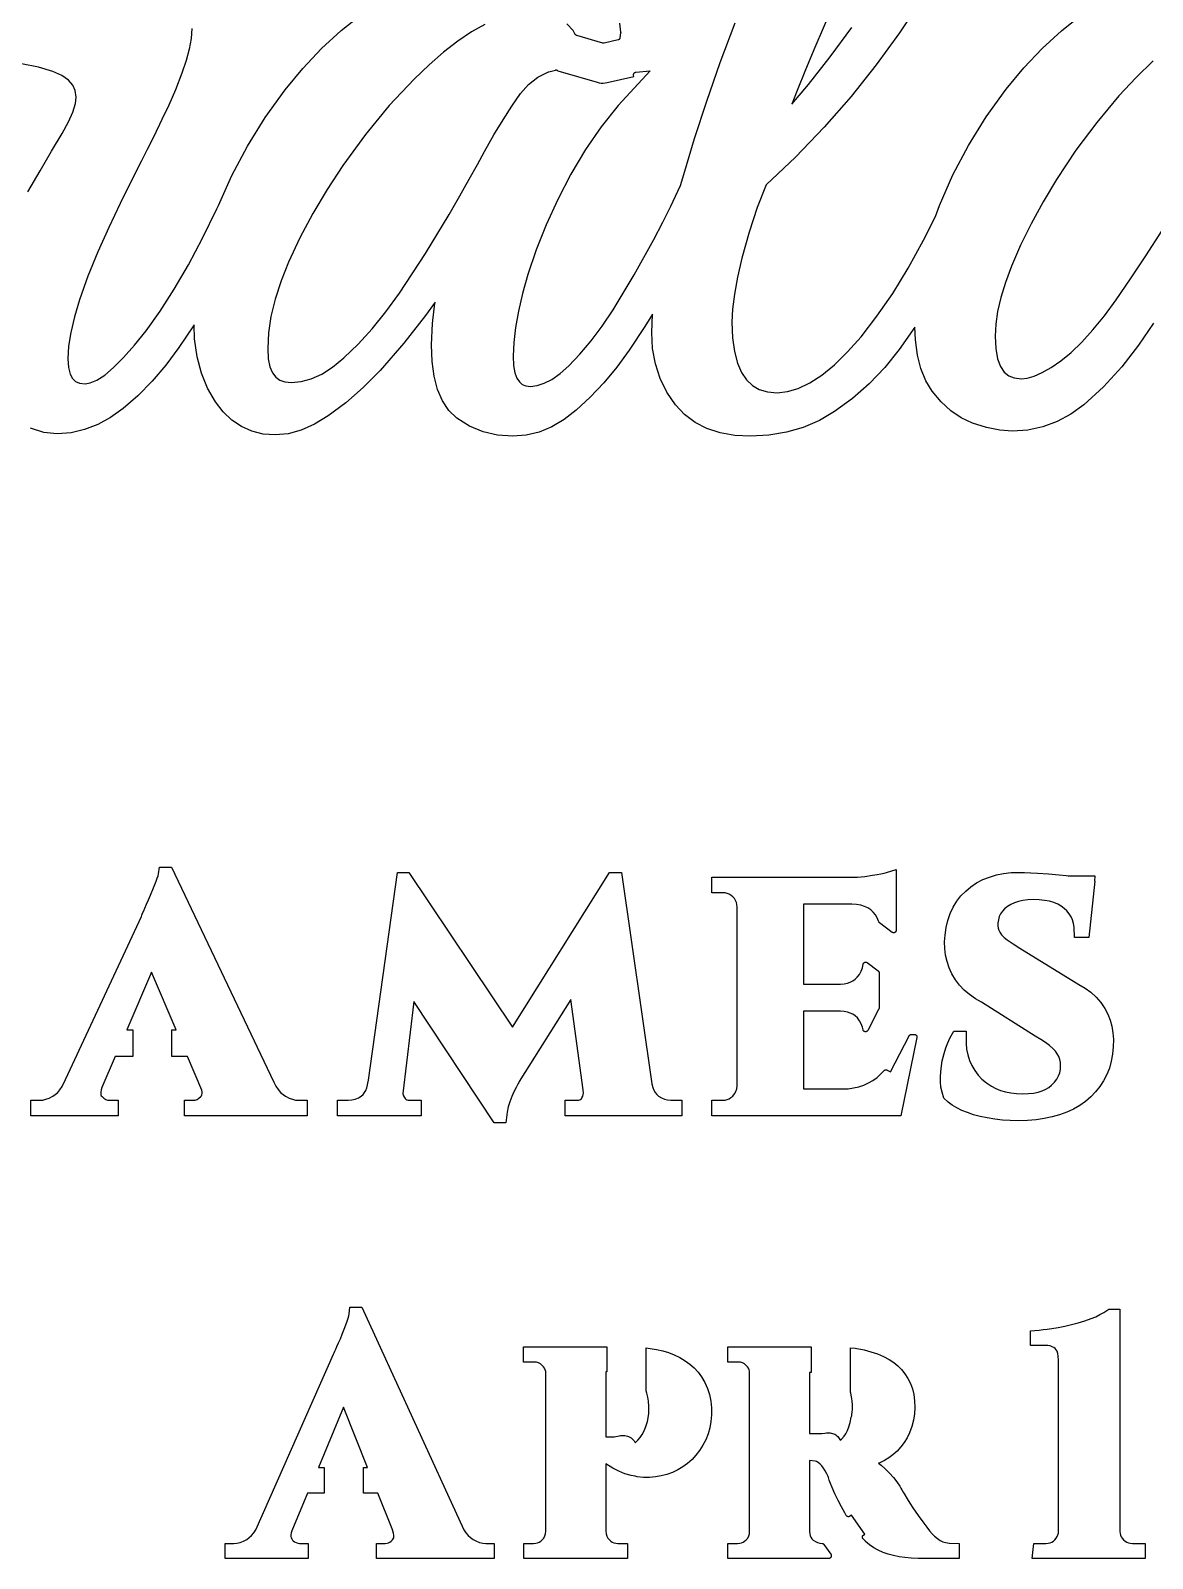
# Model space of a CAD drawing. Header units: inches. Extents: x 0 to 18, y 0 to 10.
# Drawn here: x 10.679 to 12.968, y 3.987 to 7.104 of the extents above; entities that cross this region are included whole.
import ezdxf

# ---------------------------------------------------------------- set-up
doc = ezdxf.new("R2010")
doc.units = ezdxf.units.IN
doc.header["$MEASUREMENT"] = 0
doc.layers.add('CUT_INSIDE', color=1, linetype='Continuous')

msp = doc.modelspace()

# ---------------------------------------------------------------- linework, layer by layer
at = {"layer": 'CUT_INSIDE'}
for points in [[(12.4958, 7.1661), (12.4518, 7.0992), (12.4042, 7.0336), (12.3529, 6.9695), (12.2979, 6.9069), (12.2393, 6.8458), (12.1797, 6.7888), (12.1617, 6.7432), (12.1448, 6.6924), (12.1301, 6.6392), (12.1212, 6.6006), (12.1149, 6.5659), (12.1112, 6.5354), (12.1099, 6.5089), (12.1112, 6.4768), (12.115, 6.4489), (12.1211, 6.4253), (12.1294, 6.4061), (12.1396, 6.3911), (12.1516, 6.3798), (12.1658, 6.3717), (12.1825, 6.3668), (12.2021, 6.3651), (12.2231, 6.3672), (12.2451, 6.3738), (12.2685, 6.385), (12.293, 6.4011), (12.3188, 6.4222), (12.3455, 6.4482), (12.3732, 6.4793), (12.4058, 6.5209), (12.438, 6.5676), (12.4697, 6.6193), (12.5008, 6.6759), (12.5249, 6.7243), (12.5331, 6.7471), (12.5603, 6.8092), (12.5922, 6.8694), (12.6285, 6.9279), (12.6695, 6.9845), (12.7051, 7.0275), (12.7427, 7.0672), (12.7823, 7.1035), (12.8237, 7.1366)], [(12.3127, 7.1482), (12.2789, 7.0691), (12.2602, 7.0239), (12.2431, 6.9818), (12.2319, 6.9535), (12.266, 6.9935), (12.3104, 7.05), (12.3543, 7.1103)], [(11.0083, 7.1081), (11.0069, 7.0877), (11.003, 7.066), (10.9967, 7.0424), (10.9879, 7.0169), (10.9747, 6.9831), (10.9611, 6.9516), (10.9474, 6.9227), (10.9424, 6.9119), (10.9357, 6.898), (10.9274, 6.8811), (10.9175, 6.8612), (10.9059, 6.8384), (10.8847, 6.7964), (10.8624, 6.751), (10.8391, 6.7022), (10.8165, 6.6522), (10.7965, 6.6029), (10.7791, 6.5543), (10.7687, 6.5197), (10.7613, 6.4882), (10.7569, 6.4597), (10.7554, 6.4343), (10.7567, 6.4162), (10.7601, 6.4028), (10.7651, 6.3938), (10.7712, 6.3881), (10.7794, 6.3846), (10.7907, 6.3832), (10.8013, 6.3849), (10.8146, 6.3906), (10.8306, 6.401), (10.8488, 6.4164), (10.8691, 6.4366), (10.8912, 6.4617), (10.915, 6.4916), (10.9438, 6.5316), (10.9726, 6.5764), (11.0015, 6.6261), (11.0304, 6.6806), (11.0595, 6.7401), (11.062, 6.7456), (11.0626, 6.7472), (11.0898, 6.8082), (11.1216, 6.8679), (11.1579, 6.9262), (11.1989, 6.9831), (11.2346, 7.0267), (11.2725, 7.0669), (11.3126, 7.1038), (11.3548, 7.1374)], [(11.6058, 7.1165), (11.5788, 7.101), (11.5508, 7.0821), (11.5219, 7.0597), (11.4921, 7.0339), (11.4616, 7.0047), (11.4109, 6.9506), (11.3625, 6.892), (11.3163, 6.8288), (11.2841, 6.7797), (11.2549, 6.7304), (11.2287, 6.6811), (11.2056, 6.6316), (11.1902, 6.593), (11.1783, 6.556), (11.1698, 6.5207), (11.1647, 6.4869), (11.1631, 6.4549), (11.1643, 6.4343), (11.1677, 6.4179), (11.1729, 6.4055), (11.1795, 6.3968), (11.1876, 6.3909), (11.198, 6.3871), (11.2116, 6.3857), (11.2315, 6.3876), (11.252, 6.3934), (11.2734, 6.4032), (11.2955, 6.4173), (11.3183, 6.4359), (11.3475, 6.4638), (11.3761, 6.4952), (11.4043, 6.5301), (11.4319, 6.5684), (11.4847, 6.6488), (11.5332, 6.7287), (11.555, 6.7665), (11.5743, 6.8006), (11.5909, 6.8308), (11.6052, 6.8573), (11.6244, 6.891), (11.643, 6.9219), (11.661, 6.9499), (11.6788, 6.9755), (11.6949, 6.9941), (11.7143, 7.009), (11.7359, 7.0195), (11.7363, 7.0197), (11.7368, 7.0199), (11.7498, 7.0232), (11.7502, 7.0233), (11.7507, 7.0234), (11.7512, 7.0234), (11.7517, 7.0234), (11.7522, 7.0233), (11.7527, 7.0231), (11.7531, 7.0229), (11.7536, 7.0227), (11.754, 7.0224), (11.7543, 7.0221), (11.7547, 7.0218), (11.7548, 7.0217), (11.7548, 7.0217), (11.8353, 6.9982), (11.8393, 6.9973), (11.8433, 6.9967), (11.8473, 6.9966), (11.8514, 6.9969), (11.8554, 6.9976), (11.9101, 7.01), (11.9095, 7.0128), (11.9094, 7.0133), (11.9094, 7.0138), (11.9094, 7.0143), (11.9095, 7.0148), (11.9096, 7.0153), (11.9097, 7.0158), (11.9099, 7.0162), (11.9102, 7.0167), (11.9105, 7.0171), (11.9108, 7.0174), (11.9112, 7.0178), (11.9116, 7.0181), (11.912, 7.0183), (11.9124, 7.0185), (11.9129, 7.0187), (11.9134, 7.0188), (11.9139, 7.0189), (11.9434, 7.0218), (11.8776, 6.9509), (11.8433, 6.9077), (11.8113, 6.8611), (11.7815, 6.8108), (11.7546, 6.7589), (11.731, 6.7075), (11.7107, 6.6566), (11.6938, 6.6062), (11.6829, 6.5674), (11.6744, 6.5313), (11.6684, 6.4979), (11.6648, 6.4672), (11.6636, 6.4394), (11.6645, 6.4206), (11.6673, 6.4057), (11.6714, 6.3945), (11.6764, 6.3869), (11.6822, 6.3821), (11.6895, 6.3791), (11.6992, 6.378), (11.7126, 6.3795), (11.727, 6.3842), (11.7427, 6.3923), (11.7594, 6.4042), (11.7771, 6.4199), (11.8, 6.4438), (11.8227, 6.4709), (11.8453, 6.5011), (11.8676, 6.5344), (11.9108, 6.6054), (11.9508, 6.6778), (11.969, 6.713), (11.9853, 6.7459), (11.9997, 6.7763), (12.0048, 6.7878), (12.0115, 6.8103), (12.0336, 6.8839), (12.0584, 6.9601), (12.086, 7.0387), (12.1164, 7.1198)], [(11.8804, 7.1191), (11.8829, 7.1004), (11.883, 7.0999), (11.883, 7.0995), (11.8829, 7.099), (11.8814, 7.0888), (11.8813, 7.0883), (11.8812, 7.0878), (11.881, 7.0874), (11.8807, 7.0869), (11.8805, 7.0865), (11.8801, 7.0861), (11.8798, 7.0858), (11.8794, 7.0855), (11.879, 7.0852), (11.8785, 7.085), (11.8781, 7.0848), (11.8776, 7.0847), (11.849, 7.0782), (11.8485, 7.0781), (11.848, 7.0781), (11.8475, 7.0781), (11.847, 7.0782), (11.8465, 7.0783), (11.7934, 7.0938), (11.7929, 7.0939), (11.7925, 7.0941), (11.7921, 7.0943), (11.7917, 7.0946), (11.7914, 7.0949), (11.791, 7.0953), (11.7907, 7.0956), (11.7905, 7.096), (11.786, 7.1036), (11.7734, 7.1178)], [(10.6739, 6.7748), (10.6989, 6.818), (10.7222, 6.8577), (10.7436, 6.8936), (10.7567, 6.9173), (10.7656, 6.9376), (10.7708, 6.9547), (10.7723, 6.9681), (10.7706, 6.9813), (10.7655, 6.9925), (10.7567, 7.0027), (10.7434, 7.012), (10.7248, 7.0203), (10.6954, 7.0289), (10.6612, 7.0356)], [(12.969, 7.0419), (12.9342, 7.0081), (12.8993, 6.9705), (12.8539, 6.9164), (12.8115, 6.8595), (12.7718, 6.7997), (12.7446, 6.7543), (12.7202, 6.7096), (12.6988, 6.6659), (12.6802, 6.623), (12.668, 6.5902), (12.6585, 6.5595), (12.6518, 6.531), (12.6479, 6.5047), (12.6466, 6.4806), (12.6479, 6.4551), (12.6517, 6.4343), (12.6577, 6.4185), (12.6653, 6.4072), (12.6744, 6.3997), (12.6857, 6.3952), (12.7003, 6.3935), (12.7123, 6.3948), (12.7265, 6.3989), (12.7428, 6.4061), (12.761, 6.4165), (12.7809, 6.4302), (12.8019, 6.4473), (12.8236, 6.4682), (12.8462, 6.493), (12.8695, 6.5217), (12.8936, 6.5544), (12.9231, 6.5974), (12.9543, 6.6446), (12.9872, 6.6961)], [(12.9697, 6.5069), (12.9389, 6.4622), (12.905, 6.4177), (12.8679, 6.3771), (12.8277, 6.3405), (12.8013, 6.3212), (12.7735, 6.3061), (12.7442, 6.2952), (12.7137, 6.2887), (12.6821, 6.2865), (12.6566, 6.2884), (12.6294, 6.2939), (12.6003, 6.3031), (12.5775, 6.3136), (12.5561, 6.328), (12.5364, 6.3462), (12.5181, 6.3681), (12.5052, 6.3894), (12.4953, 6.4141), (12.4884, 6.4419), (12.4843, 6.4726), (12.4833, 6.4989), (12.4511, 6.4529), (12.4216, 6.4163), (12.3898, 6.3829), (12.3557, 6.353), (12.3194, 6.3266), (12.2882, 6.3085), (12.2554, 6.2944), (12.221, 6.2843), (12.1853, 6.2782), (12.1481, 6.2762), (12.1159, 6.2779), (12.0862, 6.2831), (12.059, 6.2919), (12.0346, 6.3045), (12.0132, 6.3207), (11.9949, 6.3403), (11.9773, 6.3664), (11.9637, 6.3942), (11.954, 6.4239), (11.9482, 6.4553), (11.9463, 6.4882), (11.9476, 6.5252), (11.9323, 6.4998), (11.9006, 6.4521), (11.8751, 6.4173), (11.8486, 6.3852), (11.8209, 6.3558), (11.7921, 6.3291), (11.7678, 6.3103), (11.7426, 6.2955), (11.7167, 6.2848), (11.6902, 6.2784), (11.6631, 6.2762), (11.6319, 6.2785), (11.6023, 6.2854), (11.5747, 6.2969), (11.5487, 6.3131), (11.5324, 6.3286), (11.5193, 6.3483), (11.5095, 6.3717), (11.5027, 6.3985), (11.4987, 6.4287), (11.4974, 6.4625), (11.4991, 6.5064), (11.504, 6.5475), (11.5045, 6.5499), (11.485, 6.5226), (11.4409, 6.4659), (11.3922, 6.4103), (11.3577, 6.3755), (11.3224, 6.3446), (11.2863, 6.3177), (11.2587, 6.301), (11.2315, 6.2888), (11.2045, 6.2813), (11.1781, 6.2788), (11.1538, 6.2807), (11.1309, 6.2864), (11.1095, 6.296), (11.0899, 6.3093), (11.0722, 6.3262), (11.0563, 6.3465), (11.0404, 6.3742), (11.028, 6.4049), (11.0193, 6.4385), (11.0141, 6.4749), (11.0128, 6.5032), (10.9821, 6.4572), (10.9552, 6.4213), (10.9273, 6.3885), (10.8983, 6.359), (10.868, 6.3326), (10.8427, 6.3144), (10.8165, 6.3001), (10.7897, 6.2897), (10.7622, 6.2835), (10.734, 6.2814), (10.7066, 6.2842), (10.6792, 6.2925)]]:
    msp.add_lwpolyline(points, dxfattribs=at)
for points in [[(10.9055, 5.2967), (10.9064, 5.2992), (10.908, 5.3032), (10.9101, 5.308), (10.9126, 5.3136), (10.9162, 5.3218), (10.92, 5.3307), (10.924, 5.3403), (10.93, 5.3548), (10.9355, 5.3686), (10.9378, 5.3746), (10.9394, 5.3796), (10.9404, 5.3836), (10.9426, 5.3974), (10.9666, 5.3974), (11.1754, 4.9587), (11.18, 4.9501), (11.1846, 4.9433), (11.1893, 4.9377), (11.1943, 4.9332), (11.1995, 4.9297), (11.2066, 4.9262), (11.2134, 4.9237), (11.2198, 4.9222), (11.2262, 4.9217), (11.2439, 4.9217), (11.2439, 4.89), (10.9933, 4.89), (10.9933, 4.9217), (11.0108, 4.9217), (11.0152, 4.9222), (11.0189, 4.9234), (11.0227, 4.9257), (11.0265, 4.9291), (11.028, 4.931), (11.0288, 4.933), (11.0293, 4.9354), (11.0292, 4.9387), (11.0285, 4.9421), (10.9993, 5.011), (10.9678, 5.011), (10.9678, 5.0651), (10.9764, 5.0651), (10.9264, 5.1832), (10.8755, 5.0651), (10.8878, 5.0651), (10.8878, 5.011), (10.8523, 5.011), (10.8249, 4.9475), (10.8234, 4.9431), (10.8225, 4.9387), (10.8224, 4.9354), (10.8229, 4.933), (10.8237, 4.931), (10.8252, 4.9291), (10.829, 4.9257), (10.8328, 4.9234), (10.8365, 4.9222), (10.8409, 4.9217), (10.8584, 4.9217), (10.8584, 4.89), (10.6802, 4.89), (10.6802, 4.9217), (10.698, 4.9217), (10.7044, 4.9222), (10.7108, 4.9237), (10.7176, 4.9262), (10.7247, 4.9297), (10.7299, 4.9332), (10.7347, 4.9376), (10.7392, 4.9431), (10.7436, 4.9499), (10.7506, 4.9637)], [(12.1003, 4.9231), (12.1043, 4.9247), (12.108, 4.9271), (12.1115, 4.9301), (12.1155, 4.9348), (12.1182, 4.9397), (12.12, 4.9451), (12.1208, 4.9514), (12.1208, 5.3154), (12.1202, 5.3207), (12.119, 5.3253), (12.1173, 5.3294), (12.1149, 5.3332), (12.1117, 5.3367), (12.1081, 5.3397), (12.1044, 5.3419), (12.1004, 5.3435), (12.096, 5.3445), (12.0908, 5.3449), (12.0903, 5.3449), (12.0885, 5.3449), (12.0858, 5.3449), (12.0832, 5.3449), (12.0817, 5.3449), (12.0692, 5.3449), (12.0692, 5.3766), (12.3516, 5.3766), (12.3662, 5.3771), (12.3812, 5.3784), (12.3969, 5.3807), (12.4059, 5.3823), (12.4137, 5.3838), (12.4202, 5.3852), (12.4253, 5.3865), (12.4448, 5.3922), (12.4448, 5.2682), (12.4447, 5.2678), (12.4447, 5.2673), (12.4445, 5.2668), (12.4444, 5.2664), (12.4442, 5.2659), (12.4439, 5.2655), (12.4437, 5.2651), (12.4433, 5.2647), (12.443, 5.2644), (12.4426, 5.2641), (12.4422, 5.2639), (12.4418, 5.2637), (12.4413, 5.2635), (12.4408, 5.2634), (12.4404, 5.2633), (12.4399, 5.2632), (12.4394, 5.2632), (12.4389, 5.2633), (12.4385, 5.2634), (12.438, 5.2636), (12.4376, 5.2637), (12.4371, 5.264), (12.4367, 5.2642), (12.4111, 5.2836), (12.4107, 5.2839), (12.4104, 5.2843), (12.4101, 5.2846), (12.4098, 5.285), (12.4096, 5.2854), (12.4094, 5.2859), (12.4093, 5.2863), (12.4091, 5.2869), (12.4062, 5.2938), (12.4026, 5.3), (12.3982, 5.3055), (12.393, 5.3101), (12.3872, 5.314), (12.3805, 5.3171), (12.3729, 5.3195), (12.3643, 5.3211), (12.3545, 5.3218), (12.2559, 5.3218), (12.2559, 5.1584), (12.3313, 5.1584), (12.3387, 5.159), (12.3453, 5.1604), (12.3512, 5.1624), (12.3565, 5.1651), (12.3613, 5.1685), (12.3656, 5.1726), (12.3702, 5.1785), (12.3737, 5.1847), (12.3762, 5.1916), (12.3778, 5.1991), (12.3778, 5.1992), (12.3779, 5.1997), (12.378, 5.2001), (12.3782, 5.2006), (12.3784, 5.201), (12.3787, 5.2015), (12.379, 5.2018), (12.3794, 5.2022), (12.3798, 5.2025), (12.3802, 5.2028), (12.3806, 5.203), (12.3811, 5.2032), (12.3815, 5.2034), (12.382, 5.2035), (12.3825, 5.2035), (12.383, 5.2035), (12.3835, 5.2034), (12.384, 5.2033), (12.3845, 5.2032), (12.3849, 5.203), (12.3854, 5.2028), (12.3858, 5.2025), (12.4081, 5.1856), (12.4085, 5.1853), (12.4088, 5.1849), (12.4091, 5.1845), (12.4094, 5.1841), (12.4096, 5.1836), (12.4098, 5.1832), (12.41, 5.1827), (12.41, 5.1821), (12.4101, 5.1816), (12.4101, 5.1099), (12.41, 5.1094), (12.4099, 5.1089), (12.4098, 5.1084), (12.4096, 5.1079), (12.4094, 5.1074), (12.4092, 5.1071), (12.4091, 5.1071), (12.4091, 5.1071), (12.3868, 5.0641), (12.3865, 5.0636), (12.3862, 5.0632), (12.3859, 5.0629), (12.3856, 5.0625), (12.3852, 5.0622), (12.3847, 5.062), (12.3843, 5.0618), (12.3838, 5.0616), (12.3834, 5.0615), (12.3829, 5.0614), (12.3824, 5.0614), (12.3819, 5.0614), (12.3814, 5.0615), (12.3809, 5.0616), (12.3805, 5.0617), (12.38, 5.0619), (12.3796, 5.0622), (12.3792, 5.0625), (12.3788, 5.0628), (12.3785, 5.0632), (12.3782, 5.0636), (12.3779, 5.064), (12.3777, 5.0644), (12.3776, 5.0649), (12.3774, 5.0654), (12.3763, 5.0711), (12.3737, 5.0778), (12.3703, 5.084), (12.3657, 5.0897), (12.3614, 5.0937), (12.3566, 5.097), (12.3513, 5.0996), (12.3454, 5.1016), (12.3388, 5.103), (12.3313, 5.1036), (12.2559, 5.1036), (12.2559, 4.9448), (12.3346, 4.9448), (12.3468, 4.9453), (12.3581, 4.9468), (12.3687, 4.9493), (12.3788, 4.9526), (12.3883, 4.957), (12.3973, 4.9623), (12.4059, 4.9684), (12.4139, 4.9754), (12.4207, 4.9825), (12.421, 4.9828), (12.4214, 4.9831), (12.4218, 4.9834), (12.4223, 4.9836), (12.4227, 4.9838), (12.4232, 4.9839), (12.4237, 4.984), (12.4242, 4.984), (12.4247, 4.984), (12.4252, 4.9839), (12.4257, 4.9838), (12.4261, 4.9836), (12.4266, 4.9834), (12.4332, 4.98), (12.4713, 5.0532), (12.4715, 5.0536), (12.4718, 5.054), (12.4722, 5.0544), (12.4725, 5.0547), (12.4729, 5.055), (12.4733, 5.0553), (12.4738, 5.0555), (12.4743, 5.0556), (12.4747, 5.0558), (12.4752, 5.0558), (12.4757, 5.0559), (12.4822, 5.0559), (12.4827, 5.0558), (12.4832, 5.0558), (12.4837, 5.0556), (12.4841, 5.0555), (12.4846, 5.0553), (12.485, 5.055), (12.4854, 5.0547), (12.4858, 5.0544), (12.4861, 5.054), (12.4864, 5.0536), (12.4866, 5.0532), (12.4868, 5.0528), (12.487, 5.0523), (12.4871, 5.0518), (12.4872, 5.0513), (12.4872, 5.0508), (12.4872, 5.0503), (12.4871, 5.0499), (12.4541, 4.89), (12.0692, 4.89), (12.0692, 4.9217), (12.0908, 4.9217), (12.096, 4.9221)], [(11.3686, 4.963), (11.428, 5.3866), (11.4511, 5.3866), (11.6622, 5.0705), (11.8605, 5.3866), (11.8845, 5.3866), (11.9464, 4.955), (11.9484, 4.9474), (11.9505, 4.9421), (11.9532, 4.9375), (11.9565, 4.9335), (11.9604, 4.9301), (11.9661, 4.9264), (11.9721, 4.9238), (11.9784, 4.9223), (11.9856, 4.9217), (12.0079, 4.9217), (12.0079, 4.89), (11.7696, 4.89), (11.7696, 4.9217), (11.7919, 4.9217), (11.7968, 4.9221), (11.7999, 4.9228), (11.8018, 4.9238), (11.8029, 4.9248), (11.8041, 4.9265), (11.8056, 4.9302), (11.8066, 4.9337), (11.8069, 4.9364), (11.8063, 4.9431), (11.7816, 5.1272), (11.6763, 4.9599), (11.6762, 4.9597), (11.6753, 4.9582), (11.674, 4.9557), (11.672, 4.9521), (11.6696, 4.9477), (11.6652, 4.9391), (11.661, 4.9295), (11.6568, 4.9188), (11.6534, 4.908), (11.6512, 4.8974), (11.649, 4.8754), (11.6248, 4.8754), (11.4613, 5.123), (11.4385, 4.9357), (11.4387, 4.9345), (11.44, 4.9309), (11.4419, 4.927), (11.4433, 4.925), (11.4448, 4.9237), (11.4466, 4.9228), (11.4493, 4.922), (11.4536, 4.9217), (11.4759, 4.9217), (11.4759, 4.89), (11.3054, 4.89), (11.3054, 4.9217), (11.327, 4.9217), (11.335, 4.9223), (11.3418, 4.9239), (11.348, 4.9265), (11.3537, 4.9301), (11.3575, 4.9335), (11.3606, 4.9374), (11.3632, 4.9419), (11.3651, 4.9471)], [(12.7067, 5.3864), (12.7194, 5.3859), (12.7335, 5.3851), (12.7555, 5.3834), (12.7774, 5.3816), (12.7914, 5.3802), (12.7954, 5.3797), (12.8499, 5.3797), (12.8492, 5.3687), (12.8501, 5.3685), (12.8379, 5.2539), (12.8088, 5.2539), (12.8078, 5.2745), (12.8065, 5.2823), (12.8044, 5.2895), (12.8015, 5.2961), (12.7978, 5.3022), (12.7932, 5.3078), (12.7878, 5.313), (12.7815, 5.3176), (12.7744, 5.3216), (12.7664, 5.3249), (12.7575, 5.3275), (12.7475, 5.3294), (12.7365, 5.3306), (12.7246, 5.331), (12.7136, 5.3306), (12.7035, 5.3294), (12.6943, 5.3274), (12.686, 5.3246), (12.6785, 5.3212), (12.6718, 5.317), (12.6661, 5.3124), (12.6615, 5.3074), (12.6579, 5.302), (12.6552, 5.2963), (12.6535, 5.2899), (12.6525, 5.2827), (12.6523, 5.2773), (12.6529, 5.2728), (12.6541, 5.2686), (12.656, 5.2647), (12.6599, 5.259), (12.6649, 5.2537), (12.6712, 5.2486), (12.6832, 5.2406), (12.6969, 5.2322), (12.8178, 5.1575), (12.8301, 5.1506), (12.8419, 5.1419), (12.8527, 5.132), (12.8622, 5.1209), (12.8706, 5.1087), (12.8766, 5.0974), (12.8813, 5.0853), (12.8848, 5.0726), (12.887, 5.0593), (12.8879, 5.0454), (12.8877, 5.0309), (12.8863, 5.0158), (12.8836, 5.0013), (12.8797, 4.9874), (12.8745, 4.9742), (12.8681, 4.9616), (12.8604, 4.9497), (12.8516, 4.9387), (12.8418, 4.9286), (12.831, 4.9194), (12.8192, 4.9111), (12.8065, 4.9038), (12.7928, 4.8975), (12.7783, 4.8921), (12.7631, 4.8877), (12.747, 4.8843), (12.7303, 4.8819), (12.7128, 4.8805), (12.6946, 4.88), (12.6777, 4.8803), (12.6615, 4.8814), (12.6458, 4.8831), (12.6306, 4.8856), (12.6163, 4.8886), (12.6029, 4.8922), (12.5904, 4.8964), (12.579, 4.9011), (12.5685, 4.9063), (12.5592, 4.9119), (12.551, 4.918), (12.5422, 4.9262), (12.5384, 4.9379), (12.5363, 4.9482), (12.5353, 4.9591), (12.5353, 4.9707), (12.5365, 4.9863), (12.5389, 5.0019), (12.5426, 5.0174), (12.5461, 5.0286), (12.5501, 5.039), (12.5545, 5.0485), (12.5627, 5.0628), (12.588, 5.0628), (12.5876, 5.0376), (12.5886, 5.0256), (12.5909, 5.0141), (12.5944, 5.003), (12.5992, 4.9923), (12.6051, 4.9822), (12.612, 4.973), (12.6199, 4.9647), (12.6289, 4.9572), (12.639, 4.9505), (12.648, 4.9458), (12.6576, 4.9419), (12.6679, 4.9388), (12.6789, 4.9366), (12.6906, 4.9353), (12.703, 4.9348), (12.7145, 4.9352), (12.7249, 4.9364), (12.7343, 4.9383), (12.7426, 4.9409), (12.75, 4.9441), (12.7564, 4.948), (12.762, 4.9525), (12.7677, 4.9585), (12.7724, 4.9648), (12.7759, 4.9712), (12.7784, 4.9779), (12.7799, 4.9848), (12.7804, 4.9922), (12.78, 4.9987), (12.7787, 5.0049), (12.7766, 5.0108), (12.7736, 5.0165), (12.7696, 5.022), (12.7645, 5.0276), (12.7578, 5.0335), (12.7497, 5.0395), (12.7401, 5.0456), (12.7285, 5.0521), (12.6189, 5.1215), (12.6064, 5.1287), (12.5944, 5.1371), (12.5836, 5.1464), (12.574, 5.1565), (12.5657, 5.1676), (12.5586, 5.1794), (12.5529, 5.1917), (12.5486, 5.2045), (12.5456, 5.2176), (12.5439, 5.231), (12.5436, 5.2448), (12.5446, 5.2587), (12.5468, 5.2741), (12.5504, 5.2887), (12.5552, 5.3025), (12.5612, 5.3154), (12.5686, 5.3275), (12.5771, 5.3385), (12.5867, 5.3485), (12.5974, 5.3573), (12.609, 5.365), (12.6216, 5.3717), (12.6351, 5.3771), (12.6492, 5.3813), (12.6639, 5.3843), (12.6793, 5.386), (12.6952, 5.3866)], [(11.1003, 4.0183), (11.1067, 4.0198), (11.1134, 4.0223), (11.1203, 4.0259), (11.1254, 4.0295), (11.1302, 4.0339), (11.1348, 4.0394), (11.1389, 4.0456), (11.2973, 4.404), (11.2985, 4.4066), (11.3001, 4.4099), (11.302, 4.4141), (11.3043, 4.4191), (11.3078, 4.4268), (11.3113, 4.4351), (11.315, 4.4442), (11.3205, 4.458), (11.3254, 4.4712), (11.3273, 4.4769), (11.3285, 4.4816), (11.3292, 4.4853), (11.3303, 4.4999), (11.3552, 4.4999), (11.5634, 4.0454), (11.5674, 4.0395), (11.5721, 4.0339), (11.5769, 4.0294), (11.582, 4.0259), (11.5888, 4.0223), (11.5953, 4.0198), (11.6016, 4.0183), (11.6081, 4.0178), (11.625, 4.0178), (11.625, 3.987), (11.3851, 3.987), (11.3851, 4.0178), (11.4027, 4.0178), (11.4064, 4.0181), (11.4094, 4.0189), (11.4122, 4.0202), (11.4151, 4.0223), (11.4179, 4.0249), (11.4193, 4.0269), (11.4201, 4.0288), (11.4206, 4.0313), (11.4205, 4.0347), (11.4196, 4.0389), (11.4168, 4.0472), (11.3877, 4.1201), (11.3582, 4.1201), (11.3582, 4.1726), (11.3668, 4.1726), (11.3176, 4.2956), (11.2664, 4.1726), (11.2782, 4.1726), (11.2782, 4.1201), (11.2445, 4.1201), (11.2123, 4.043), (11.2111, 4.0391), (11.2103, 4.035), (11.2104, 4.0319), (11.211, 4.0293), (11.2121, 4.0268), (11.2135, 4.0246), (11.2153, 4.0227), (11.2175, 4.0211), (11.2211, 4.0192), (11.2244, 4.0182), (11.228, 4.0178), (11.2455, 4.0178), (11.2455, 3.987), (11.0762, 3.987), (11.0762, 4.0178), (11.0938, 4.0178)], [(12.9528, 3.987), (12.7225, 3.987), (12.7255, 4.0178), (12.7502, 4.0178), (12.7549, 4.0181), (12.7587, 4.019), (12.7622, 4.0204), (12.7655, 4.0224), (12.7686, 4.0252), (12.7714, 4.0283), (12.7734, 4.0316), (12.7748, 4.0349), (12.7757, 4.0385), (12.776, 4.0429), (12.776, 4.3918), (12.7756, 4.3993), (12.7746, 4.4051), (12.7732, 4.4096), (12.7714, 4.4128), (12.7693, 4.4152), (12.7665, 4.4173), (12.7631, 4.419), (12.7591, 4.4204), (12.7543, 4.4212), (12.7483, 4.4216), (12.719, 4.4216), (12.719, 4.4511), (12.7368, 4.453), (12.7446, 4.454), (12.7532, 4.455), (12.7625, 4.4563), (12.7755, 4.4583), (12.7888, 4.4609), (12.8025, 4.4639), (12.8162, 4.4675), (12.8296, 4.4716), (12.8427, 4.4763), (12.852, 4.4802), (12.8605, 4.4843), (12.8682, 4.4888), (12.8787, 4.4958), (12.9012, 4.4958), (12.9012, 4.0422), (12.9015, 4.0379), (12.9024, 4.0344), (12.9038, 4.0312), (12.9058, 4.0281), (12.9086, 4.0251), (12.9119, 4.0224), (12.9153, 4.0204), (12.9188, 4.019), (12.9225, 4.0181), (12.9269, 4.0178), (12.9528, 4.0178)], [(11.7135, 4.0189), (11.7168, 4.0203), (11.7199, 4.0222), (11.7228, 4.0248), (11.7261, 4.0287), (11.7284, 4.0328), (11.7299, 4.0373), (11.7306, 4.0426), (11.7306, 4.3636), (11.7301, 4.3681), (11.7291, 4.3719), (11.7277, 4.3752), (11.7257, 4.3782), (11.7232, 4.3809), (11.7194, 4.3839), (11.7154, 4.3859), (11.711, 4.3871), (11.7054, 4.3876), (11.6851, 4.3876), (11.6851, 4.4184), (11.8548, 4.4184), (11.8548, 4.3679), (11.8524, 4.3679), (11.8524, 4.2349), (11.8524, 4.2349), (11.8675, 4.2349), (11.87, 4.235), (11.8732, 4.2355), (11.8772, 4.2362), (11.88, 4.237), (11.8827, 4.2376), (11.8855, 4.238), (11.8884, 4.2381), (11.8912, 4.2378), (11.894, 4.2374), (11.8967, 4.2366), (11.8993, 4.2356), (11.9018, 4.2343), (11.9042, 4.2327), (11.9064, 4.231), (11.9085, 4.229), (11.9103, 4.2268), (11.9119, 4.2245), (11.9126, 4.2232), (11.9129, 4.2235), (11.9178, 4.2283), (11.9225, 4.2338), (11.9269, 4.2401), (11.9308, 4.2475), (11.9343, 4.2562), (11.9374, 4.2661), (11.939, 4.2737), (11.9401, 4.2824), (11.9406, 4.288), (11.9407, 4.293), (11.9404, 4.2978), (11.9398, 4.3075), (11.9385, 4.3162), (11.9365, 4.3241), (11.9348, 4.3288), (11.9348, 4.4165), (11.943, 4.4155), (11.9564, 4.4133), (11.969, 4.4104), (11.9808, 4.4068), (11.9919, 4.4025), (12.0036, 4.3968), (12.0144, 4.3904), (12.0242, 4.3833), (12.0331, 4.3755), (12.0411, 4.367), (12.048, 4.3577), (12.0548, 4.3461), (12.0603, 4.334), (12.0643, 4.3212), (12.067, 4.3079), (12.0683, 4.2942), (12.0682, 4.2801), (12.067, 4.2665), (12.0647, 4.2535), (12.0612, 4.241), (12.0565, 4.2291), (12.0508, 4.2178), (12.0441, 4.2073), (12.0366, 4.1976), (12.0285, 4.1888), (12.0195, 4.1809), (12.0099, 4.1738), (11.9995, 4.1677), (11.9886, 4.1625), (11.9774, 4.1583), (11.9658, 4.1552), (11.954, 4.1532), (11.9418, 4.1522), (11.9294, 4.1523), (11.9167, 4.1536), (11.9123, 4.1545), (11.9041, 4.1561), (11.8916, 4.1599), (11.8792, 4.1649), (11.8669, 4.171), (11.8524, 4.1799), (11.8524, 4.1467), (11.8524, 4.0426), (11.8531, 4.0372), (11.8545, 4.0327), (11.8568, 4.0286), (11.8599, 4.0247), (11.8627, 4.0222), (11.8657, 4.0203), (11.869, 4.019), (11.8728, 4.0181), (11.8775, 4.0178), (11.8972, 4.0178), (11.8972, 3.987), (11.6858, 3.987), (11.6858, 4.0178), (11.7055, 4.0178), (11.7099, 4.0181)], [(12.1358, 4.0222), (12.1388, 4.0248), (12.1421, 4.0287), (12.1444, 4.0328), (12.1459, 4.0373), (12.1459, 4.0375), (12.1459, 4.3688), (12.1451, 4.3719), (12.1436, 4.3752), (12.1417, 4.3782), (12.1392, 4.3809), (12.1354, 4.3839), (12.1315, 4.3859), (12.1273, 4.3871), (12.122, 4.3876), (12.1017, 4.3876), (12.1017, 4.4184), (12.2715, 4.4184), (12.2715, 4.3662), (12.2683, 4.3662), (12.2683, 4.242), (12.2684, 4.242), (12.2932, 4.242), (12.2993, 4.2424), (12.3026, 4.243), (12.3051, 4.2433), (12.3076, 4.2434), (12.3101, 4.2432), (12.3126, 4.2428), (12.315, 4.2422), (12.3174, 4.2413), (12.3196, 4.2402), (12.3218, 4.2389), (12.3238, 4.2374), (12.3256, 4.2357), (12.3273, 4.2339), (12.3288, 4.2319), (12.3301, 4.2297), (12.3308, 4.2282), (12.3336, 4.2306), (12.3385, 4.2362), (12.3421, 4.2414), (12.3453, 4.2477), (12.3483, 4.2553), (12.3509, 4.2641), (12.3533, 4.2749), (12.3542, 4.2779), (12.3548, 4.281), (12.3554, 4.2849), (12.3559, 4.2918), (12.3557, 4.2998), (12.355, 4.3088), (12.3538, 4.3168), (12.3522, 4.3239), (12.3515, 4.3261), (12.3515, 4.4167), (12.3611, 4.4157), (12.3798, 4.4124), (12.3935, 4.4088), (12.4067, 4.4044), (12.4191, 4.399), (12.4309, 4.3926), (12.44, 4.3866), (12.4483, 4.3797), (12.4559, 4.3721), (12.4627, 4.3636), (12.4688, 4.3543), (12.4739, 4.3441), (12.4779, 4.333), (12.4807, 4.3211), (12.4824, 4.3084), (12.4829, 4.295), (12.4822, 4.2819), (12.4802, 4.2689), (12.4768, 4.256), (12.4721, 4.2432), (12.4672, 4.233), (12.4614, 4.2234), (12.4545, 4.2144), (12.4468, 4.2059), (12.4381, 4.1981), (12.4299, 4.1921), (12.4209, 4.1868), (12.4113, 4.1823), (12.409, 4.1814), (12.4146, 4.1771), (12.4225, 4.1699), (12.4315, 4.1608), (12.4394, 4.1519), (12.4464, 4.1432), (12.4527, 4.1342), (12.4546, 4.1305), (12.4566, 4.1267), (12.4592, 4.1221), (12.4623, 4.1167), (12.4671, 4.1087), (12.4726, 4.0999), (12.4791, 4.0903), (12.4898, 4.0749), (12.501, 4.0591), (12.5073, 4.0507), (12.5132, 4.0435), (12.5185, 4.0374), (12.5233, 4.0325), (12.5292, 4.0274), (12.5348, 4.0237), (12.5404, 4.0211), (12.5464, 4.0193), (12.5533, 4.0182), (12.5732, 4.0172), (12.5732, 3.987), (12.5041, 3.987), (12.4896, 3.9872), (12.4758, 3.9879), (12.4629, 3.989), (12.4508, 3.9906), (12.4395, 3.9927), (12.4287, 3.9955), (12.4183, 3.9991), (12.4085, 4.0036), (12.3992, 4.0089), (12.3905, 4.015), (12.3826, 4.0218), (12.3823, 4.022), (12.3773, 4.027), (12.377, 4.0273), (12.3767, 4.0277), (12.3765, 4.0281), (12.3763, 4.0286), (12.3761, 4.029), (12.376, 4.0295), (12.3759, 4.03), (12.3759, 4.0305), (12.3759, 4.031), (12.376, 4.0314), (12.3761, 4.0319), (12.3762, 4.0324), (12.3764, 4.0328), (12.3767, 4.0332), (12.377, 4.0336), (12.3773, 4.034), (12.3776, 4.0343), (12.378, 4.0346), (12.3807, 4.0365), (12.3537, 4.0753), (12.3503, 4.073), (12.3499, 4.0727), (12.3495, 4.0725), (12.349, 4.0723), (12.3485, 4.0722), (12.348, 4.0721), (12.3476, 4.0721), (12.3471, 4.0721), (12.3466, 4.0721), (12.3461, 4.0723), (12.3456, 4.0724), (12.3452, 4.0726), (12.3448, 4.0729), (12.3444, 4.0731), (12.344, 4.0735), (12.3437, 4.0738), (12.3434, 4.0742), (12.3431, 4.0746), (12.3402, 4.0798), (12.3402, 4.0798), (12.3333, 4.0926), (12.3265, 4.1055), (12.3199, 4.1186), (12.3142, 4.1315), (12.311, 4.1397), (12.3084, 4.147), (12.3068, 4.1524), (12.3061, 4.154), (12.3037, 4.1595), (12.3003, 4.166), (12.2969, 4.1714), (12.2935, 4.1757), (12.2901, 4.1791), (12.2858, 4.1825), (12.2822, 4.1846), (12.2794, 4.1856), (12.2683, 4.187), (12.2683, 4.1609), (12.2683, 4.0422), (12.2687, 4.0371), (12.2696, 4.0333), (12.2711, 4.0301), (12.2731, 4.0273), (12.2758, 4.0246), (12.2803, 4.0216), (12.2847, 4.0195), (12.2891, 4.0182), (12.294, 4.0178), (12.2945, 4.0177), (12.295, 4.0176), (12.2954, 4.0175), (12.2959, 4.0173), (12.2963, 4.017), (12.2967, 4.0167), (12.297, 4.0164), (12.2974, 4.0161), (12.2977, 4.0157), (12.3116, 3.9957), (12.3118, 3.9953), (12.3121, 3.9948), (12.3122, 3.9943), (12.3124, 3.9938), (12.3124, 3.9933), (12.3125, 3.9928), (12.3125, 3.992), (12.3125, 3.9915), (12.3124, 3.991), (12.3123, 3.9905), (12.3121, 3.9901), (12.3119, 3.9896), (12.3116, 3.9892), (12.3113, 3.9888), (12.311, 3.9885), (12.3106, 3.9881), (12.3103, 3.9878), (12.3098, 3.9876), (12.3094, 3.9874), (12.3089, 3.9872), (12.3085, 3.9871), (12.308, 3.987), (12.3075, 3.987), (12.1017, 3.987), (12.1017, 4.0178), (12.1215, 4.0178), (12.1259, 4.0181), (12.1295, 4.0189), (12.1327, 4.0203)]]:
    msp.add_lwpolyline(points, close=True, dxfattribs=at)

doc.saveas('drawing.dxf')
